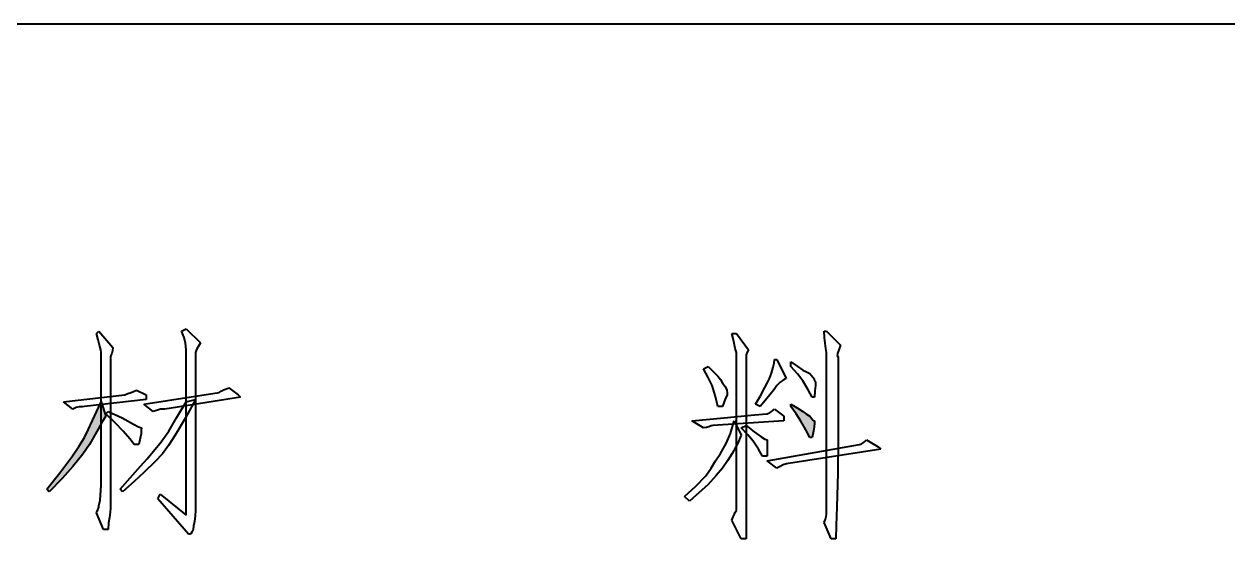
# Model space of a CAD drawing. Extents: x 457 to 4918, y -67 to 391.
# Drawn here: x 3585.79 to 3608.83, y 16.91 to 26.76 of the extents above; entities that cross this region are included whole.
import ezdxf

# ---------------------------------------------------------------- set-up
doc = ezdxf.new("R2010")
doc.units = 0
doc.header["$LTSCALE"] = 40
doc.header["$MEASUREMENT"] = 0
doc.layers.add('at_Entity', color=7, linetype='CONTINUOUS')
doc.layers.add('at_Solid', color=7, linetype='CONTINUOUS')

msp = doc.modelspace()

# ---------------------------------------------------------------- hatches: boundary and pattern name
at = {"layer": 'at_Solid'}
for points in [[(3586.23, 17.858), (3586.477, 18.172), (3586.708, 18.479), (3586.842, 18.675), (3586.954, 18.852), (3587.022, 18.996), (3587.104, 19.175), (3587.179, 19.34), (3587.27, 19.53), (3587.361, 19.259), (3587.292, 19.149), (3587.211, 19.008), (3587.136, 18.874), (3587.044, 18.717), (3586.918, 18.531), (3586.729, 18.292), (3586.524, 18.068), (3586.276, 17.813)], [(3600.831, 18.852), (3600.755, 18.995), (3600.657, 19.164), (3600.567, 19.302), (3600.469, 19.44), (3600.469, 19.485), (3600.589, 19.418), (3600.699, 19.347), (3600.765, 19.299), (3600.831, 19.259), (3600.857, 19.226), (3600.879, 19.193), (3600.895, 19.175), (3600.921, 19.169), (3600.92, 19.126), (3600.915, 19.056), (3600.902, 18.97), (3600.876, 18.852)]]:
    msp.add_hatch(color=0, dxfattribs=at).paths.add_polyline_path(points)

# ---------------------------------------------------------------- linework, layer by layer
at = {"layer": 'at_Entity', "color": 0, "lineweight": 40}
for p, q in [((3654.937, 26.762), (3474.899, 26.762)), ((3587.18, 20.841), (3587.225, 20.886)), ((3587.212, 20.717), (3587.18, 20.841)), ((3587.225, 20.886), (3587.496, 20.57)), ((3588.807, 20.886), (3588.897, 20.931)), ((3588.859, 20.762), (3588.807, 20.886)), ((3588.886, 20.656), (3588.859, 20.762)), ((3588.897, 20.931), (3589.169, 20.66)), ((3599.339, 20.841), (3599.429, 20.841)), ((3599.365, 20.743), (3599.339, 20.841)), ((3599.381, 20.653), (3599.365, 20.743)), ((3599.429, 20.841), (3599.655, 20.525)), ((3601.109, 20.762), (3601.102, 20.886)), ((3601.102, 20.886), (3601.147, 20.886)), ((3601.124, 20.658), (3601.109, 20.762)), ((3601.147, 20.886), (3601.418, 20.615)), ((3587.241, 20.616), (3587.212, 20.717)), ((3587.262, 20.53), (3587.241, 20.616)), ((3587.27, 20.479), (3587.262, 20.53)), ((3587.489, 20.51), (3587.473, 20.455)), ((3587.496, 20.57), (3587.489, 20.51)), ((3588.896, 20.537), (3588.886, 20.656)), ((3588.897, 20.434), (3588.896, 20.537)), ((3589.085, 20.512), (3589.078, 20.479)), ((3589.102, 20.545), (3589.085, 20.512)), ((3589.135, 20.6), (3589.102, 20.545)), ((3589.169, 20.66), (3589.135, 20.6)), ((3599.403, 20.555), (3599.381, 20.653)), ((3599.429, 20.479), (3599.403, 20.555)), ((3599.655, 20.525), (3599.629, 20.484)), ((3601.14, 20.556), (3601.124, 20.658)), ((3601.147, 20.479), (3601.14, 20.556)), ((3601.386, 20.529), (3601.358, 20.457)), ((3601.418, 20.615), (3601.386, 20.529)), ((3587.27, 20.379), (3587.27, 20.479)), ((3587.27, 20.151), (3587.27, 20.379)), ((3587.458, 20.422), (3587.451, 20.389)), ((3587.451, 20.389), (3587.451, 20.252)), ((3587.473, 20.455), (3587.458, 20.422)), ((3588.897, 17.632), (3588.897, 20.434)), ((3589.078, 20.479), (3589.078, 20.267)), ((3599.429, 20.379), (3599.429, 20.479)), ((3599.429, 20.151), (3599.429, 20.379)), ((3599.613, 20.429), (3599.61, 20.383)), ((3599.61, 20.383), (3599.61, 20.344)), ((3599.61, 20.344), (3599.61, 20.225)), ((3599.629, 20.484), (3599.613, 20.429)), ((3600.146, 20.272), (3600.153, 20.344)), ((3600.153, 20.344), (3600.198, 20.344)), ((3600.198, 20.344), (3600.379, 19.982)), ((3600.469, 20.208), (3600.469, 20.299)), ((3600.469, 20.299), (3600.589, 20.212)), ((3601.147, 20.372), (3601.147, 20.479)), ((3601.147, 20.129), (3601.147, 20.372)), ((3601.358, 20.457), (3601.354, 20.422)), ((3601.354, 20.422), (3601.373, 20.389)), ((3601.373, 20.389), (3601.373, 20.27)), ((3587.27, 19.615), (3587.27, 20.151)), ((3587.451, 20.252), (3587.451, 19.954)), ((3589.078, 20.267), (3589.078, 19.667)), ((3598.797, 20.163), (3598.887, 20.208)), ((3598.888, 19.999), (3598.797, 20.163)), ((3598.887, 20.208), (3598.98, 20.114)), ((3598.98, 20.114), (3599.068, 20.021)), ((3599.429, 19.615), (3599.429, 20.151)), ((3599.61, 20.225), (3599.61, 19.922)), ((3600.062, 19.982), (3600.095, 20.083)), ((3600.095, 20.083), (3600.128, 20.193)), ((3600.128, 20.193), (3600.146, 20.272)), ((3600.593, 20.07), (3600.469, 20.208)), ((3600.589, 20.212), (3600.699, 20.141)), ((3600.697, 19.932), (3600.593, 20.07)), ((3600.699, 20.141), (3600.765, 20.105)), ((3600.765, 20.105), (3600.831, 20.073)), ((3600.831, 20.073), (3600.864, 20.039)), ((3601.147, 19.577), (3601.147, 20.129)), ((3601.373, 20.27), (3601.373, 19.962)), ((3587.451, 19.954), (3587.451, 19.53)), ((3598.961, 19.843), (3598.888, 19.999)), ((3599.025, 19.635), (3598.961, 19.843)), ((3599.068, 20.021), (3599.119, 19.957)), ((3599.119, 19.957), (3599.158, 19.892)), ((3599.158, 19.892), (3599.21, 19.825)), ((3599.21, 19.825), (3599.244, 19.753)), ((3599.61, 19.922), (3599.61, 19.473)), ((3599.972, 19.805), (3600.023, 19.903)), ((3600.023, 19.903), (3600.062, 19.982)), ((3600.198, 19.847), (3600.148, 19.77)), ((3600.231, 19.879), (3600.198, 19.847)), ((3600.264, 19.91), (3600.231, 19.879)), ((3600.319, 19.948), (3600.264, 19.91)), ((3600.379, 19.982), (3600.319, 19.948)), ((3600.8, 19.763), (3600.697, 19.932)), ((3600.864, 20.039), (3600.897, 20.001)), ((3600.897, 20.001), (3600.914, 19.97)), ((3600.914, 19.97), (3600.921, 19.937)), ((3600.921, 19.937), (3600.94, 19.913)), ((3600.94, 19.844), (3600.928, 19.745)), ((3600.94, 19.913), (3600.94, 19.844)), ((3601.373, 19.962), (3601.373, 19.499)), ((3586.547, 19.53), (3587.722, 19.666)), ((3587.27, 18.988), (3587.27, 19.615)), ((3587.722, 19.666), (3587.783, 19.693)), ((3587.783, 19.693), (3587.843, 19.714)), ((3587.843, 19.714), (3587.889, 19.73)), ((3587.889, 19.73), (3587.948, 19.756)), ((3587.948, 19.756), (3588.129, 19.666)), ((3588.084, 19.485), (3589.53, 19.711)), ((3588.129, 19.666), (3588.129, 19.575)), ((3589.937, 19.621), (3588.491, 19.395)), ((3589.078, 19.667), (3589.078, 18.744)), ((3589.53, 19.711), (3589.565, 19.738)), ((3589.565, 19.738), (3589.608, 19.76)), ((3589.608, 19.76), (3589.652, 19.775)), ((3589.652, 19.775), (3589.711, 19.801)), ((3589.711, 19.801), (3589.892, 19.666)), ((3589.892, 19.666), (3589.937, 19.621)), ((3599.068, 19.44), (3599.025, 19.635)), ((3599.219, 19.602), (3599.191, 19.531)), ((3599.241, 19.65), (3599.219, 19.602)), ((3599.249, 19.666), (3599.241, 19.65)), ((3599.244, 19.753), (3599.248, 19.705)), ((3599.248, 19.705), (3599.249, 19.666)), ((3599.429, 18.988), (3599.429, 19.615)), ((3599.791, 19.485), (3599.884, 19.645)), ((3599.884, 19.645), (3599.972, 19.805)), ((3600.067, 19.668), (3599.98, 19.564)), ((3600.148, 19.77), (3600.067, 19.668)), ((3600.876, 19.621), (3600.8, 19.763)), ((3600.921, 19.621), (3600.876, 19.621)), ((3600.928, 19.745), (3600.921, 19.621)), ((3586.728, 19.395), (3586.547, 19.53)), ((3586.793, 19.421), (3586.728, 19.395)), ((3586.852, 19.434), (3586.793, 19.421)), ((3586.912, 19.439), (3586.852, 19.434)), ((3586.954, 19.44), (3586.912, 19.439)), ((3588.129, 19.575), (3586.954, 19.44)), ((3587.179, 19.34), (3587.27, 19.53)), ((3587.27, 19.53), (3587.361, 19.259)), ((3587.451, 19.53), (3587.451, 18.943)), ((3588.265, 19.349), (3588.084, 19.485)), ((3588.349, 19.375), (3588.265, 19.349)), ((3588.407, 19.389), (3588.349, 19.375)), ((3588.455, 19.394), (3588.407, 19.389)), ((3588.491, 19.395), (3588.455, 19.394)), ((3588.714, 19.223), (3588.897, 19.53)), ((3589.078, 19.575), (3588.884, 19.229)), ((3588.897, 19.53), (3589.078, 19.575)), ((3599.158, 19.44), (3599.068, 19.44)), ((3599.191, 19.531), (3599.158, 19.44)), ((3599.61, 19.473), (3599.61, 18.852)), ((3599.881, 19.44), (3599.791, 19.485)), ((3599.98, 19.564), (3599.881, 19.44)), ((3600.094, 19.343), (3600.153, 19.395)), ((3600.153, 19.395), (3600.333, 19.259)), ((3600.469, 19.44), (3600.469, 19.485)), ((3600.469, 19.485), (3600.589, 19.418)), ((3600.567, 19.302), (3600.469, 19.44)), ((3600.589, 19.418), (3600.699, 19.347)), ((3601.147, 18.943), (3601.147, 19.577)), ((3601.373, 19.499), (3601.373, 18.852)), ((3587.022, 18.996), (3587.104, 19.175)), ((3587.104, 19.175), (3587.179, 19.34)), ((3587.292, 19.149), (3587.211, 19.008)), ((3587.361, 19.259), (3587.292, 19.149)), ((3587.361, 19.304), (3587.406, 19.349)), ((3587.544, 19.121), (3587.361, 19.304)), ((3587.406, 19.349), (3587.67, 19.224)), ((3587.689, 18.973), (3587.544, 19.121)), ((3587.67, 19.224), (3587.891, 19.108)), ((3588.564, 18.974), (3588.714, 19.223)), ((3588.884, 19.229), (3588.687, 18.894)), ((3598.571, 19.169), (3599.191, 19.228)), ((3598.797, 19.033), (3598.571, 19.169)), ((3600.333, 19.169), (3598.977, 19.078)), ((3599.191, 19.228), (3599.71, 19.278)), ((3599.312, 18.927), (3599.384, 19.169)), ((3599.384, 19.169), (3599.52, 18.897)), ((3599.71, 19.278), (3599.923, 19.297)), ((3599.923, 19.297), (3600.017, 19.304)), ((3600.017, 19.304), (3600.025, 19.306)), ((3600.025, 19.306), (3600.052, 19.316)), ((3600.052, 19.316), (3600.094, 19.343)), ((3600.333, 19.259), (3600.333, 19.169)), ((3600.657, 19.164), (3600.567, 19.302)), ((3600.755, 18.995), (3600.657, 19.164)), ((3600.699, 19.347), (3600.765, 19.299)), ((3600.765, 19.299), (3600.831, 19.259)), ((3600.831, 19.259), (3600.857, 19.226)), ((3600.857, 19.226), (3600.879, 19.193)), ((3600.879, 19.193), (3600.895, 19.175)), ((3600.895, 19.175), (3600.921, 19.169)), ((3600.92, 19.126), (3600.915, 19.056)), ((3600.921, 19.169), (3600.92, 19.126)), ((3586.954, 18.852), (3587.022, 18.996)), ((3587.211, 19.008), (3587.136, 18.874)), ((3587.27, 18.374), (3587.27, 18.988)), ((3587.451, 18.943), (3587.451, 18.342)), ((3587.818, 18.827), (3587.689, 18.973)), ((3587.891, 19.108), (3587.985, 19.053)), ((3587.985, 19.053), (3588.039, 19.033)), ((3588.033, 18.92), (3588.019, 18.834)), ((3588.038, 18.99), (3588.033, 18.92)), ((3588.039, 19.033), (3588.038, 18.99)), ((3588.402, 18.742), (3588.564, 18.974)), ((3588.687, 18.894), (3588.557, 18.694)), ((3598.855, 19.04), (3598.797, 19.033)), ((3598.9, 19.055), (3598.855, 19.04)), ((3598.943, 19.071), (3598.9, 19.055)), ((3598.977, 19.078), (3598.943, 19.071)), ((3599.233, 18.735), (3599.312, 18.927)), ((3599.429, 18.361), (3599.429, 18.988)), ((3599.52, 18.897), (3599.444, 18.729)), ((3599.52, 19.033), (3599.61, 19.078)), ((3599.644, 18.902), (3599.52, 19.033)), ((3599.61, 19.078), (3599.763, 18.96)), ((3599.748, 18.779), (3599.644, 18.902)), ((3599.763, 18.96), (3599.9, 18.86)), ((3600.831, 18.852), (3600.755, 18.995)), ((3600.902, 18.97), (3600.876, 18.852)), ((3600.915, 19.056), (3600.902, 18.97)), ((3601.147, 18.289), (3601.147, 18.943)), ((3586.708, 18.479), (3586.842, 18.675)), ((3586.842, 18.675), (3586.954, 18.852)), ((3587.044, 18.717), (3586.918, 18.531)), ((3587.136, 18.874), (3587.044, 18.717)), ((3587.903, 18.717), (3587.818, 18.827)), ((3587.993, 18.717), (3587.903, 18.717)), ((3588.019, 18.834), (3587.993, 18.717)), ((3588.265, 18.581), (3588.402, 18.742)), ((3588.557, 18.694), (3588.445, 18.536)), ((3589.078, 18.744), (3589.078, 17.451)), ((3599.124, 18.546), (3599.233, 18.735)), ((3599.444, 18.729), (3599.346, 18.543)), ((3599.61, 18.852), (3599.61, 18.173)), ((3599.85, 18.626), (3599.748, 18.779)), ((3599.9, 18.86), (3599.971, 18.821)), ((3599.971, 18.821), (3600.017, 18.807)), ((3600.017, 18.807), (3600.017, 18.764)), ((3600.017, 18.764), (3600.017, 18.694)), ((3600.017, 18.4), (3601.78, 18.717)), ((3600.017, 18.694), (3600.017, 18.608)), ((3600.876, 18.852), (3600.831, 18.852)), ((3601.373, 18.852), (3601.366, 18.167)), ((3601.78, 18.717), (3601.814, 18.724)), ((3601.814, 18.724), (3601.852, 18.746)), ((3601.852, 18.746), (3601.883, 18.774)), ((3601.883, 18.774), (3601.915, 18.807)), ((3601.915, 18.807), (3602.141, 18.671)), ((3602.141, 18.671), (3602.187, 18.626)), ((3586.477, 18.172), (3586.708, 18.479)), ((3586.918, 18.531), (3586.729, 18.292)), ((3588.023, 18.298), (3588.153, 18.443)), ((3588.153, 18.443), (3588.265, 18.581)), ((3588.445, 18.536), (3588.294, 18.385)), ((3599.023, 18.4), (3599.124, 18.546)), ((3599.346, 18.543), (3599.256, 18.402)), ((3599.927, 18.491), (3599.85, 18.626)), ((3600.017, 18.491), (3599.927, 18.491)), ((3600.017, 18.608), (3600.017, 18.491)), ((3602.187, 18.626), (3600.424, 18.355)), ((3586.729, 18.292), (3586.524, 18.068)), ((3587.268, 17.939), (3587.27, 18.374)), ((3587.451, 18.342), (3587.451, 17.822)), ((3587.826, 18.079), (3588.023, 18.298)), ((3588.294, 18.385), (3588.093, 18.189)), ((3598.84, 18.119), (3598.943, 18.262)), ((3598.943, 18.262), (3599.023, 18.4)), ((3599.158, 18.265), (3599.04, 18.121)), ((3599.256, 18.402), (3599.158, 18.265)), ((3599.429, 17.896), (3599.429, 18.361)), ((3600.198, 18.265), (3600.017, 18.4)), ((3600.263, 18.297), (3600.198, 18.265)), ((3600.323, 18.326), (3600.263, 18.297)), ((3600.382, 18.347), (3600.323, 18.326)), ((3600.424, 18.355), (3600.382, 18.347)), ((3601.147, 17.814), (3601.147, 18.289)), ((3586.23, 17.858), (3586.477, 18.172)), ((3586.524, 18.068), (3586.276, 17.813)), ((3587.632, 17.858), (3587.826, 18.079)), ((3587.9, 18.009), (3587.677, 17.813)), ((3588.093, 18.189), (3587.9, 18.009)), ((3598.648, 17.917), (3598.84, 18.119)), ((3599.04, 18.121), (3598.878, 17.947)), ((3599.61, 18.173), (3599.61, 17.541)), ((3601.366, 18.167), (3601.35, 17.524)), ((3586.276, 17.813), (3586.23, 17.858)), ((3587.251, 17.653), (3587.268, 17.939)), ((3587.451, 17.822), (3587.451, 17.597)), ((3587.677, 17.813), (3587.632, 17.858)), ((3588.355, 17.677), (3588.4, 17.767)), ((3588.4, 17.767), (3588.897, 17.361)), ((3598.435, 17.722), (3598.648, 17.917)), ((3598.715, 17.796), (3598.525, 17.632)), ((3598.878, 17.947), (3598.715, 17.796)), ((3599.429, 17.577), (3599.429, 17.896)), ((3601.147, 17.506), (3601.147, 17.814)), ((3587.206, 17.465), (3587.223, 17.515)), ((3587.223, 17.515), (3587.225, 17.535)), ((3587.225, 17.541), (3587.251, 17.653)), ((3587.225, 17.535), (3587.225, 17.541)), ((3587.451, 17.597), (3587.451, 17.496)), ((3588.943, 16.999), (3588.355, 17.677)), ((3588.897, 17.566), (3588.897, 17.632)), ((3588.897, 17.505), (3588.897, 17.566)), ((3598.525, 17.632), (3598.435, 17.722)), ((3599.429, 17.451), (3599.429, 17.577)), ((3599.61, 17.541), (3599.61, 17.185)), ((3601.35, 17.524), (3601.335, 17.166)), ((3587.18, 17.406), (3587.206, 17.465)), ((3587.315, 17.089), (3587.18, 17.406)), ((3587.427, 17.317), (3587.412, 17.214)), ((3587.444, 17.42), (3587.427, 17.317)), ((3587.451, 17.496), (3587.444, 17.42)), ((3588.897, 17.428), (3588.897, 17.505)), ((3588.897, 17.361), (3588.897, 17.428)), ((3589.071, 17.35), (3589.055, 17.241)), ((3589.078, 17.451), (3589.071, 17.35)), ((3599.339, 17.27), (3599.366, 17.33)), ((3599.366, 17.33), (3599.388, 17.385)), ((3599.388, 17.385), (3599.403, 17.418)), ((3599.403, 17.418), (3599.429, 17.451)), ((3601.102, 17.225), (3601.128, 17.285)), ((3601.128, 17.285), (3601.145, 17.34)), ((3601.145, 17.34), (3601.147, 17.373)), ((3601.147, 17.406), (3601.147, 17.506)), ((3601.147, 17.373), (3601.147, 17.406)), ((3587.406, 17.089), (3587.315, 17.089)), ((3587.412, 17.214), (3587.406, 17.089)), ((3589.033, 17.089), (3589.006, 17.037)), ((3589.04, 17.162), (3589.033, 17.089)), ((3589.055, 17.241), (3589.04, 17.162)), ((3599.52, 16.909), (3599.339, 17.27)), ((3599.61, 17.185), (3599.61, 16.909)), ((3601.237, 16.909), (3601.102, 17.225)), ((3601.335, 17.166), (3601.328, 16.909)), ((3588.969, 16.999), (3588.943, 16.999)), ((3588.984, 17.004), (3588.969, 16.999)), ((3589.006, 17.037), (3588.984, 17.004)), ((3599.61, 16.909), (3599.52, 16.909)), ((3601.328, 16.909), (3601.237, 16.909))]:
    msp.add_line(p, q, dxfattribs=at)
at = {"layer": 'at_Entity', "color": 0}
msp.add_lwpolyline([(3654.937, 26.762), (3474.899, 26.762)], dxfattribs=at)

doc.saveas('drawing.dxf')
